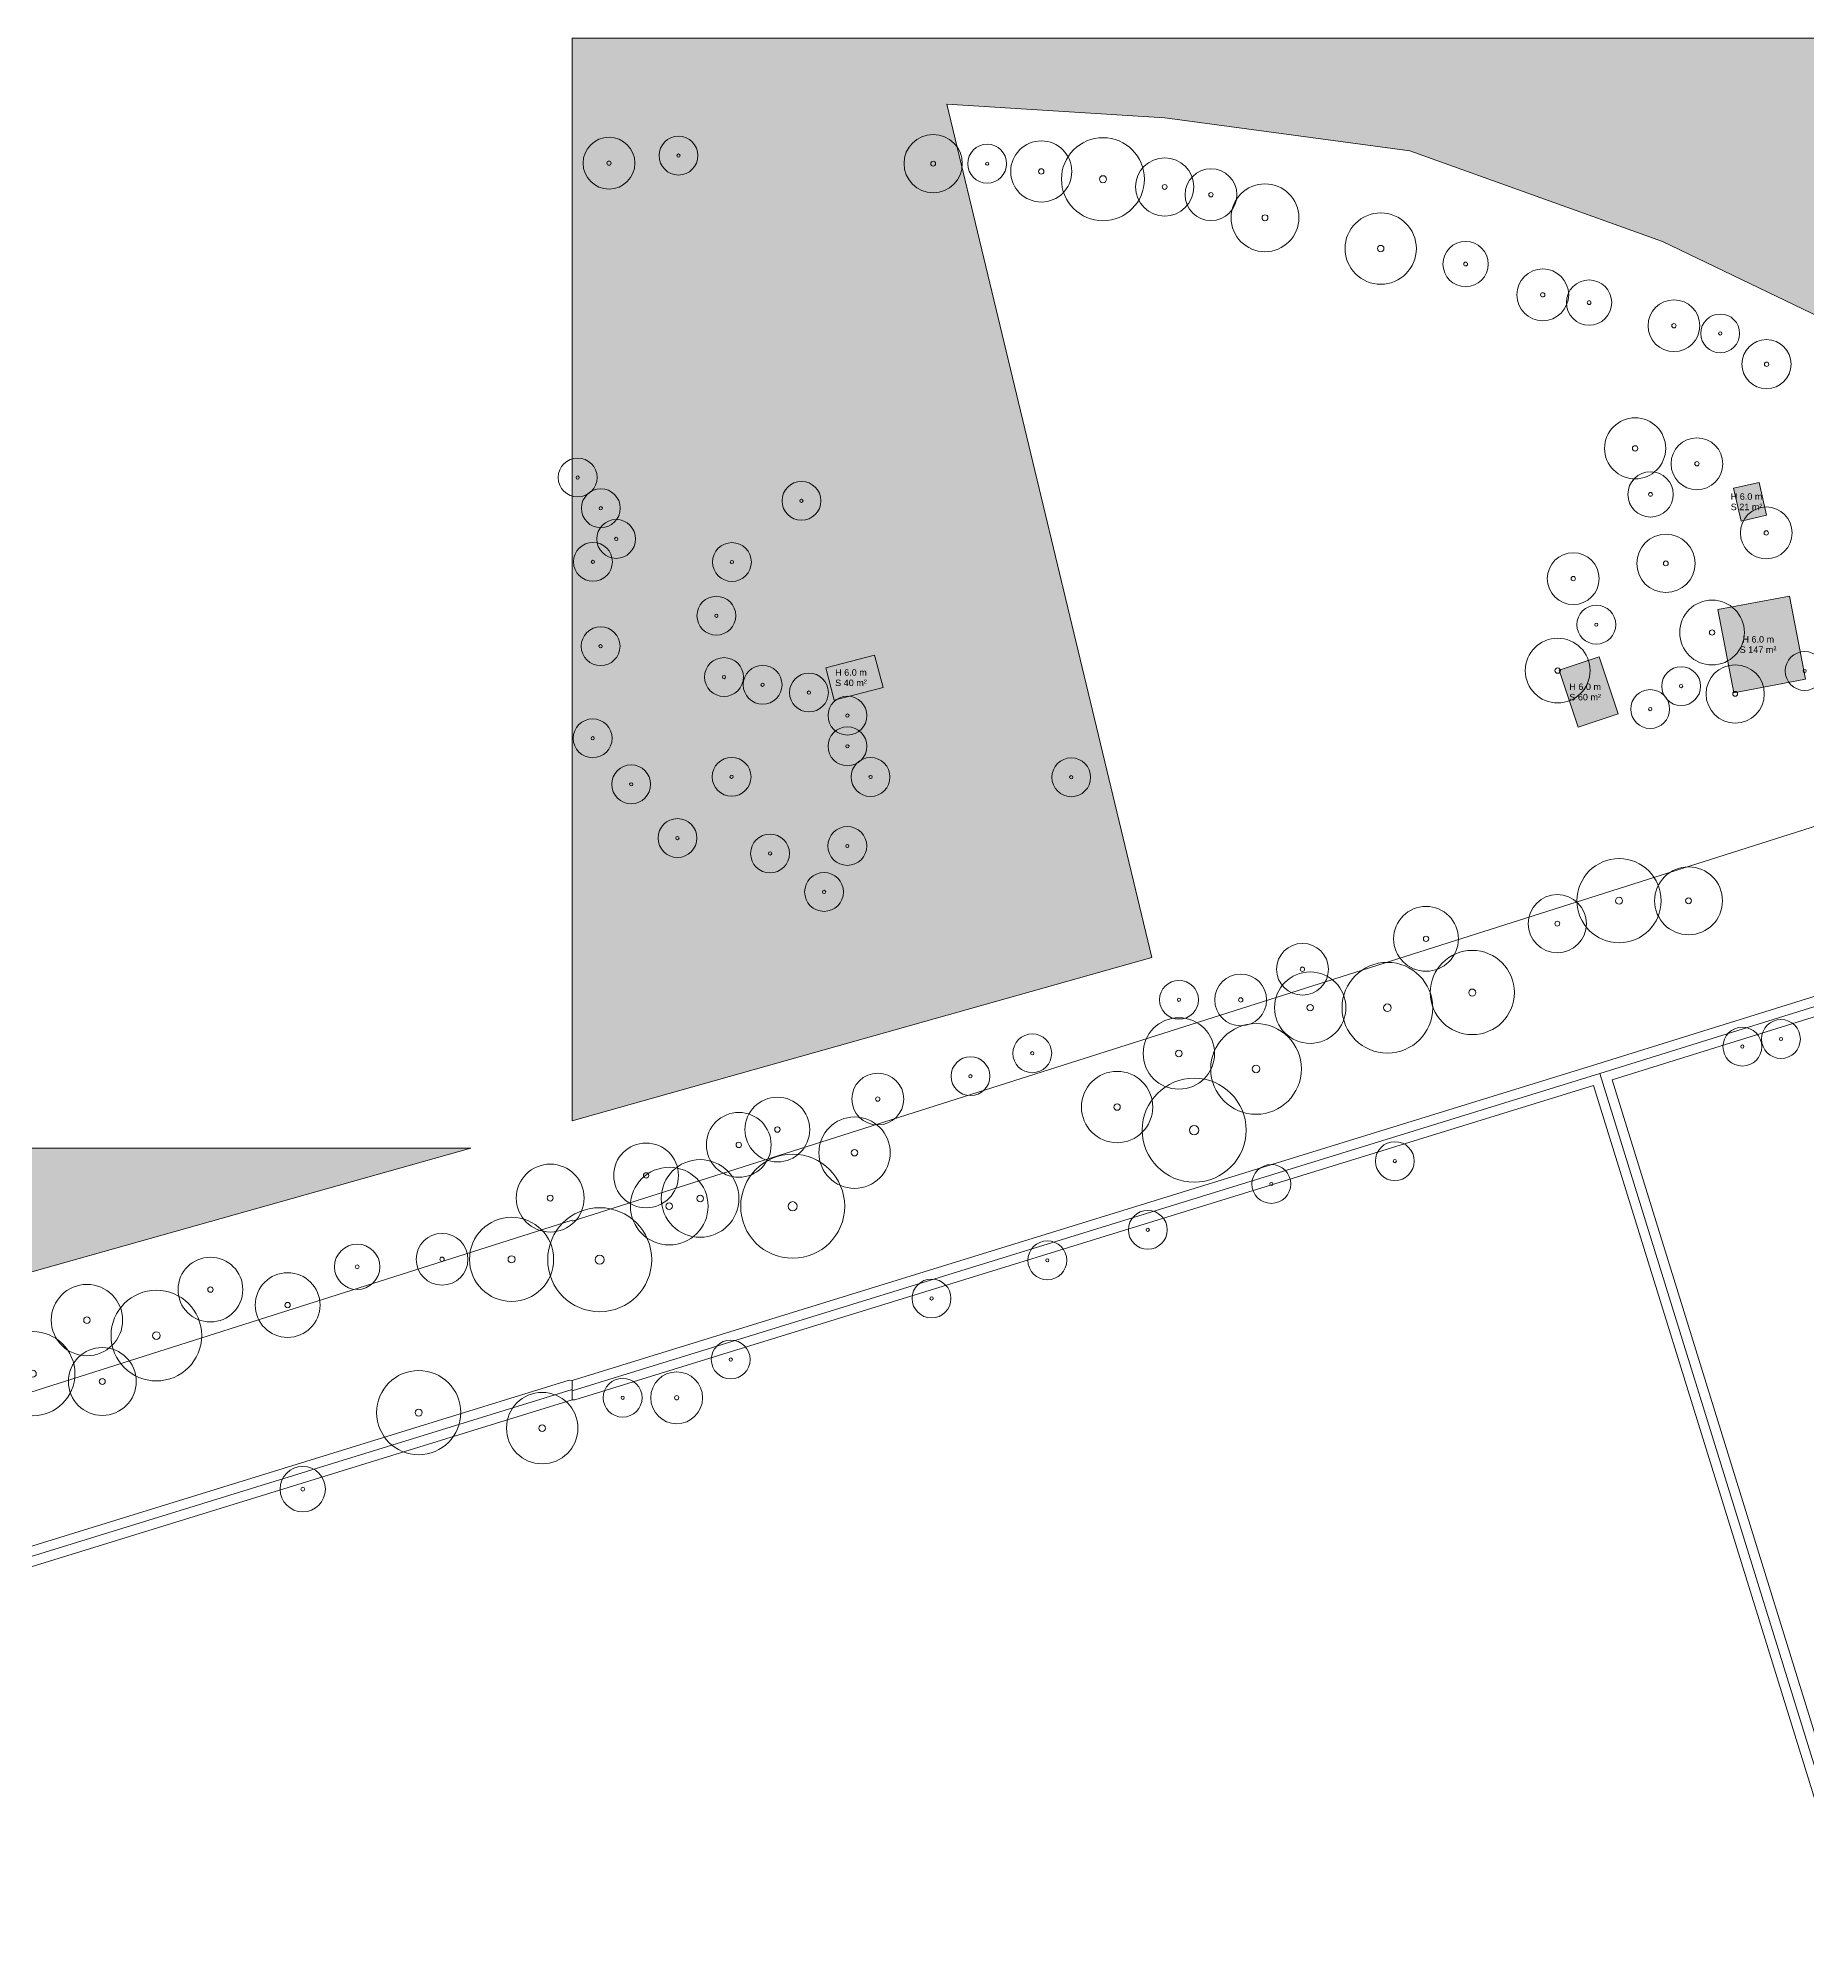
# Model space of a CAD drawing. Header units: metres. Extents: x 0 to 1612, y 0 to 1403.
# Drawn here: x 720.6 to 993.9, y 1105.8 to 1401 of the extents above; entities that cross this region are included whole.
import ezdxf

# ---------------------------------------------------------------- set-up
doc = ezdxf.new("R2010")
doc.units = ezdxf.units.M
doc.header["$MEASUREMENT"] = 0
for name, color, linetype, lineweight, true_color in [('TPX_BUILDING_AREAS_TEXT', 7, 'CONTINUOUS', 0, 0x000000), ('TPX_BUILDING_HEIGHTS_TEXT', 7, 'CONTINUOUS', 0, 0x000000), ('TPX_BUILDINGS', 7, 'CONTINUOUS', 0, 0x000000), ('TPX_BUILDINGS_HATCH', 7, 'CONTINUOUS', 0, 0xf0f0f0), ('TPX_RAILWAYS_AXES', 7, 'CONTINUOUS', 0, 0x464646), ('TPX_ROADS_AXES', 7, 'CONTINUOUS', 0, 0x323232), ('TPX_ROADS_CONTOURS', 7, 'CONTINUOUS', 0, 0x646464), ('TPX_VEGETATION_GREEN_SPACES', 7, 'CONTINUOUS', 0, 0x58ba48), ('TPX_VEGETATION_GREEN_SPACES_HATCH', 7, 'CONTINUOUS', 0, 0x58ba48), ('TPX_VEGETATION_TREES_INDIVIDUAL', 7, 'CONTINUOUS', 0, 0x136734)]:
    doc.layers.add(name, color=color, linetype=linetype, lineweight=lineweight, true_color=true_color)
doc.styles.add('TPX_TEXTE', font='arial.ttf')

# ---------------------------------------------------------------- blocks, each defined once
blk = doc.blocks.new('TREETR005_CR052')
at = {"layer": 'TPX_VEGETATION_TREES_INDIVIDUAL'}
for radius in [5.24, 0.458]:
    blk.add_circle((0, 0, 0.04), radius, dxfattribs=at)
blk = doc.blocks.new('TREETR003_CR035')
at = {"layer": 'TPX_VEGETATION_TREES_INDIVIDUAL'}
for radius in [3.5, 0.292]:
    blk.add_circle((0, 0, 0.04), radius, dxfattribs=at)
blk = doc.blocks.new('TREETR004_CR050')
at = {"layer": 'TPX_VEGETATION_TREES_INDIVIDUAL'}
for radius in [5, 0.417]:
    blk.add_circle((0, 0, 0.04), radius, dxfattribs=at)
blk = doc.blocks.new('TREETR005_CR065')
at = {"layer": 'TPX_VEGETATION_TREES_INDIVIDUAL'}
for radius in [6.5, 0.542]:
    blk.add_circle((0, 0, 0.04), radius, dxfattribs=at)
blk = doc.blocks.new('TREETR006_CR070')
at = {"layer": 'TPX_VEGETATION_TREES_INDIVIDUAL'}
for radius in [7, 0.583]:
    blk.add_circle((0, 0, 0.04), radius, dxfattribs=at)
blk = doc.blocks.new('TREETR003_CR040')
at = {"layer": 'TPX_VEGETATION_TREES_INDIVIDUAL'}
for radius in [4, 0.333]:
    blk.add_circle((0, 0, 0.04), radius, dxfattribs=at)
blk = doc.blocks.new('TREETR005_CR055')
at = {"layer": 'TPX_VEGETATION_TREES_INDIVIDUAL'}
for radius in [5.51, 0.5]:
    blk.add_circle((0, 0, 0.04), radius, dxfattribs=at)
blk = doc.blocks.new('TREETR005_CR064')
at = {"layer": 'TPX_VEGETATION_TREES_INDIVIDUAL'}
for radius in [6.41, 0.542]:
    blk.add_circle((0, 0, 0.04), radius, dxfattribs=at)
blk = doc.blocks.new('TREETR007_CR080')
at = {"layer": 'TPX_VEGETATION_TREES_INDIVIDUAL'}
for radius in [8.03, 0.708]:
    blk.add_circle((0, 0, 0.04), radius, dxfattribs=at)
blk = doc.blocks.new('TREETR005_CR060')
at = {"layer": 'TPX_VEGETATION_TREES_INDIVIDUAL'}
for radius in [6, 0.5]:
    blk.add_circle((0, 0, 0.04), radius, dxfattribs=at)
blk = doc.blocks.new('TREETR003_CR038')
at = {"layer": 'TPX_VEGETATION_TREES_INDIVIDUAL'}
for radius in [3.79, 0.333]:
    blk.add_circle((0, 0, 0.04), radius, dxfattribs=at)
blk = doc.blocks.new('TREETR003_CR030')
at = {"layer": 'TPX_VEGETATION_TREES_INDIVIDUAL'}
for radius in [3, 0.25]:
    blk.add_circle((0, 0, 0.04), radius, dxfattribs=at)
blk = doc.blocks.new('TREETR004_CR047')
at = {"layer": 'TPX_VEGETATION_TREES_INDIVIDUAL'}
for radius in [4.72, 0.417]:
    blk.add_circle((0, 0, 0.04), radius, dxfattribs=at)
blk = doc.blocks.new('TREETR004_CR045')
at = {"layer": 'TPX_VEGETATION_TREES_INDIVIDUAL'}
for radius in [4.5, 0.375]:
    blk.add_circle((0, 0, 0.04), radius, dxfattribs=at)

msp = doc.modelspace()

# ---------------------------------------------------------------- hatches: boundary and pattern name
at = {"layer": 'TPX_BUILDINGS_HATCH'}
for points in [[(986.37, 1332.42), (982.42, 1331.51), (983.59, 1326.45), (987.54, 1327.36), (986.37, 1332.42)], [(991.08, 1314.86), (980.01, 1312.77), (982.48, 1299.92), (993.55, 1302.02), (991.08, 1314.86)], [(849.8, 1305.73), (842.26, 1303.8), (843.56, 1298.8), (851.1, 1300.74), (849.8, 1305.73)], [(961.66, 1305.48), (955.5, 1303.43), (958.45, 1294.64), (964.61, 1296.69), (961.66, 1305.48)]]:
    msp.add_hatch(color=256, dxfattribs=at).paths.add_polyline_path(points)
at = {"layer": 'TPX_VEGETATION_GREEN_SPACES_HATCH'}
for points in [[(803.07, 1401), (803.07, 1233.83), (892.63, 1259.05), (860.94, 1390.81), (894.61, 1388.7), (932.44, 1383.61), (971.46, 1369.63), (998.56, 1356.57), (1018.21, 1345.89), (1043.22, 1329.27), (1102.84, 1343.99), (1281.58, 1401), (803.07, 1401)], [(787.46, 1229.6), (362.28, 1229.6), (369.06, 1190.56), (385.94, 1116.54), (787.46, 1229.6)]]:
    msp.add_hatch(color=256, dxfattribs=at).paths.add_polyline_path(points)

# ---------------------------------------------------------------- linework, layer by layer
at = {"layer": 'TPX_BUILDINGS', "elevation": 0.04}
for points in [[(986.37, 1332.42), (982.42, 1331.51), (983.59, 1326.45), (987.54, 1327.36)], [(991.08, 1314.86), (980.01, 1312.77), (982.48, 1299.92), (993.55, 1302.02)], [(849.8, 1305.73), (842.26, 1303.8), (843.56, 1298.8), (851.1, 1300.74)], [(961.66, 1305.48), (955.5, 1303.43), (958.45, 1294.64), (964.61, 1296.69)]]:
    msp.add_lwpolyline(points, close=True, dxfattribs=at)
at = {"layer": 'TPX_RAILWAYS_AXES', "elevation": 0.03}
for points in [[(803.07, 1218.32), (1378.05, 1401)], [(0, 965.6), (382.32, 1084.82), (803.07, 1218.5)]]:
    msp.add_lwpolyline(points, dxfattribs=at)
at = {"layer": 'TPX_ROADS_AXES', "elevation": 0.03}
for points in [[(1250.23, 1331.02), (961.8, 1241.16)], [(961.8, 1241.16), (803.07, 1192.17)], [(1241.72, 359.88), (1146.48, 656.38), (1051.1, 953.09), (961.8, 1241.16)], [(803.07, 1192.35), (538.02, 1110.55)]]:
    msp.add_lwpolyline(points, dxfattribs=at)
at = {"layer": 'TPX_ROADS_CONTOURS', "elevation": 0.03}
for points in [[(1249.78, 1332.45), (961.35, 1242.59), (803.07, 1193.74), (803.07, 1190.78), (803.51, 1190.74), (960.81, 1239.28), (1049.22, 954.09), (803.07, 880.03), (803.07, 877.07), (803.5, 877.03), (1050.12, 951.23)], [(623.6, 823.97), (539.88, 1109.55), (803.07, 1190.78), (803.07, 1193.74), (802.63, 1193.78), (537.59, 1111.98), (388.66, 1068.39), (386.17, 1076.93), (383.78, 1085.18), (354.98, 1229.6), (352.04, 1229.6), (351.98, 1229.31), (380.85, 1084.53), (380.88, 1084.4), (382.89, 1077.5), (244.75, 1033.32), (97.13, 986.11), (0, 955.84), (0, 952.88), (0.45, 952.84), (96.6, 982.8), (143.64, 833.86)]]:
    msp.add_lwpolyline(points, dxfattribs=at)
msp.add_lwpolyline([(963.68, 1240.17), (1249.24, 1329.14), (1336.31, 1046.98), (1052.08, 954.98)], close=True, dxfattribs=at)
at = {"layer": 'TPX_VEGETATION_GREEN_SPACES', "elevation": 0}
for points in [[(803.07, 1401), (803.07, 1233.83), (892.63, 1259.05), (860.94, 1390.81), (894.61, 1388.7), (932.44, 1383.61), (971.46, 1369.63), (998.56, 1356.57), (1018.21, 1345.89), (1043.22, 1329.27), (1102.84, 1343.99), (1281.58, 1401)], [(787.46, 1229.6), (362.28, 1229.6), (369.06, 1190.56), (385.94, 1116.54)]]:
    msp.add_lwpolyline(points, close=True, dxfattribs=at)

# ---------------------------------------------------------------- block references
at = {"layer": 'TPX_VEGETATION_TREES_INDIVIDUAL'}
for name, p in [('TREETR003_CR040', (808.78, 1381.71, 0.04)), ('TREETR003_CR030', (819.51, 1382.88, 0.04)), ('TREETR004_CR045', (858.84, 1381.64, 0.04)), ('TREETR003_CR030', (867.18, 1381.63, 0.04)), ('TREETR004_CR047', (875.53, 1380.43, 0.04)), ('TREETR005_CR064', (885.06, 1379.23, 0.04)), ('TREETR004_CR045', (894.59, 1378.04, 0.04)), ('TREETR003_CR040', (901.74, 1376.84, 0.04)), ('TREETR005_CR052', (910.08, 1373.28, 0.04)), ('TREETR005_CR055', (927.95, 1368.52, 0.04)), ('TREETR003_CR035', (941.06, 1366.13, 0.04)), ('TREETR003_CR040', (952.98, 1361.38, 0.04)), ('TREETR003_CR035', (960.13, 1360.18, 0.04)), ('TREETR003_CR040', (973.23, 1356.61, 0.04)), ('TREETR003_CR030', (980.38, 1355.42, 0.04)), ('TREETR003_CR038', (987.53, 1350.67, 0.04)), ('TREETR004_CR047', (967.24, 1337.67, 0.04)), ('TREETR003_CR040', (976.78, 1335.29, 0.04)), ('TREETR003_CR030', (803.94, 1333.17, 0.04)), ('TREETR003_CR030', (807.51, 1328.43, 0.04)), ('TREETR003_CR030', (838.5, 1329.57, 0.04)), ('TREETR003_CR035', (969.62, 1330.57, 0.04)), ('TREETR003_CR040', (987.49, 1324.62, 0.04)), ('TREETR003_CR030', (809.89, 1323.69, 0.04)), ('TREETR003_CR030', (806.3, 1320.15, 0.04)), ('TREETR003_CR030', (827.76, 1320.12, 0.04)), ('TREETR004_CR045', (971.99, 1319.91, 0.04)), ('TREETR003_CR040', (957.68, 1317.56, 0.04)), ('TREETR003_CR030', (825.36, 1311.83, 0.04)), ('TREETR004_CR050', (979.12, 1309.24, 0.04)), ('TREETR003_CR030', (961.25, 1310.45, 0.04)), ('TREETR003_CR030', (807.48, 1307.12, 0.04)), ('TREETR004_CR050', (955.28, 1303.36, 0.04)), ('TREETR003_CR030', (826.54, 1302.36, 0.04)), ('TREETR003_CR030', (993.42, 1303.3, 0.04)), ('TREETR003_CR030', (832.5, 1301.17, 0.04)), ('TREETR003_CR030', (839.65, 1299.97, 0.04)), ('TREETR003_CR030', (974.34, 1300.96, 0.04)), ('TREETR004_CR045', (982.69, 1299.76, 0.04)), ('TREETR003_CR030', (845.6, 1296.41, 0.04)), ('TREETR003_CR030', (969.57, 1297.42, 0.04)), ('TREETR003_CR030', (806.26, 1292.91, 0.04)), ('TREETR003_CR030', (845.6, 1291.67, 0.04)), ('TREETR003_CR030', (827.71, 1286.96, 0.04)), ('TREETR003_CR030', (849.17, 1286.93, 0.04)), ('TREETR003_CR030', (880.16, 1286.89, 0.04)), ('TREETR003_CR030', (812.21, 1285.8, 0.04)), ('TREETR003_CR030', (819.35, 1277.5, 0.04)), ('TREETR003_CR030', (833.65, 1275.12, 0.04)), ('TREETR003_CR030', (845.58, 1276.28, 0.04)), ('TREETR003_CR030', (841.99, 1269.18, 0.04)), ('TREETR005_CR065', (964.76, 1267.82, 0.04)), ('TREETR005_CR052', (975.49, 1267.81, 0.04)), ('TREETR004_CR050', (934.95, 1261.94, 0.04)), ('TREETR004_CR045', (955.22, 1264.28, 0.04)), ('TREETR003_CR040', (915.87, 1257.24, 0.04)), ('TREETR006_CR070', (928.98, 1251.3, 0.04)), ('TREETR005_CR065', (942.09, 1253.65, 0.04)), ('TREETR003_CR030', (896.8, 1252.53, 0.04)), ('TREETR003_CR040', (906.33, 1252.51, 0.04)), ('TREETR005_CR055', (917.06, 1251.31, 0.04)), ('TREETR005_CR055', (896.78, 1244.24, 0.04)), ('TREETR006_CR070', (908.7, 1241.85, 0.04)), ('TREETR003_CR030', (989.76, 1246.47, 0.04)), ('TREETR003_CR030', (874.14, 1244.27, 0.04)), ('TREETR003_CR030', (983.8, 1245.3, 0.04)), ('TREETR003_CR030', (864.6, 1240.73, 0.04)), ('TREETR003_CR040', (850.29, 1237.2, 0.04)), ('TREETR005_CR055', (887.24, 1235.97, 0.04)), ('TREETR007_CR080', (899.15, 1232.4, 0.04)), ('TREETR004_CR050', (834.78, 1232.49, 0.04)), ('TREETR004_CR050', (828.82, 1230.13, 0.04)), ('TREETR005_CR055', (846.7, 1228.92, 0.04)), ('TREETR004_CR050', (814.51, 1225.41, 0.04)), ('TREETR007_CR080', (837.15, 1220.65, 0.04)), ('TREETR003_CR030', (930.13, 1227.62, 0.04)), ('TREETR005_CR052', (799.7, 1221.91, 0.04)), ('TREETR005_CR060', (818.08, 1220.67, 0.04)), ('TREETR005_CR060', (822.85, 1221.85, 0.04)), ('TREETR003_CR030', (911.06, 1224.09, 0.04)), ('TREETR007_CR080', (807.34, 1212.4, 0.04)), ('TREETR003_CR030', (891.98, 1217.01, 0.04)), ('TREETR003_CR040', (783, 1212.46, 0.04)), ('TREETR005_CR065', (793.73, 1212.45, 0.04)), ('TREETR003_CR035', (769.89, 1211.3, 0.04)), ('TREETR003_CR030', (876.47, 1212.3, 0.04)), ('TREETR004_CR050', (747.23, 1207.78, 0.04)), ('TREETR004_CR050', (759.15, 1205.39, 0.04)), ('TREETR005_CR055', (728.16, 1203.07, 0.04)), ('TREETR006_CR070', (738.88, 1200.68, 0.04)), ('TREETR003_CR030', (858.59, 1206.41, 0.04)), ('TREETR005_CR065', (719.8, 1194.79, 0.04)), ('TREETR005_CR052', (730.53, 1193.59, 0.04)), ('TREETR003_CR030', (827.58, 1196.98, 0.04)), ('TREETR005_CR065', (779.39, 1188.79, 0.04)), ('TREETR003_CR030', (810.89, 1191.08, 0.04)), ('TREETR003_CR040', (819.23, 1191.07, 0.04)), ('TREETR005_CR055', (798.46, 1186.39, 0.04)), ('TREETR003_CR035', (761.49, 1176.97, 0.04))]:
    msp.add_blockref(name, p, dxfattribs=at)

# ---------------------------------------------------------------- texts
at = {"layer": 'TPX_BUILDING_AREAS_TEXT', "style": 'TPX_TEXTE'}
for s, p in [('S 21 m²', (982, 1328.13, 0.05)), ('S 147 m²', (983.38, 1306.09, 0.05)), ('S 40 m²', (843.7, 1300.97, 0.05)), ('S 60 m²', (957.08, 1298.76, 0.05))]:
    msp.add_text(s, height=1, dxfattribs=at).set_placement(p)
at = {"layer": 'TPX_BUILDING_HEIGHTS_TEXT', "style": 'TPX_TEXTE'}
for p in [(982, 1329.73, 0.05), (983.81, 1307.69, 0.05), (843.7, 1302.57, 0.05), (957.08, 1300.36, 0.05)]:
    msp.add_text('H 6.0 m', height=1, dxfattribs=at).set_placement(p)

doc.saveas('drawing.dxf')
